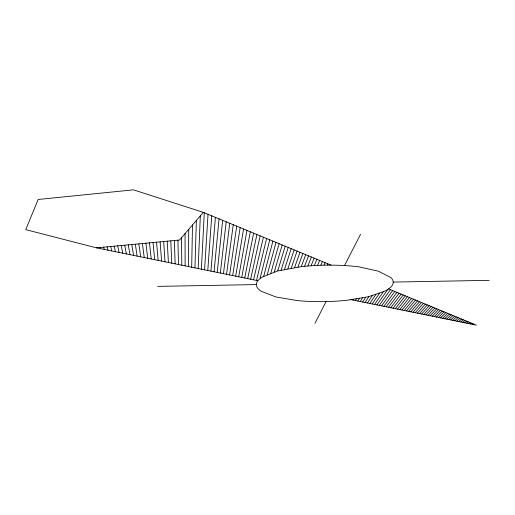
<?xml version="1.0" encoding="UTF-8"?>
<svg xmlns="http://www.w3.org/2000/svg" width="515" height="515" viewBox="0 0 515 515"><rect width="100%" height="100%" fill="white"/><g stroke="black" fill="none" stroke-linecap="round" stroke-linejoin="round"><path stroke-width="0.77" d="M188.413 266.558L188.741 229.323M191.683 267.221L192.507 224.946M194.934 267.884L196.363 220.465M198.172 268.54L200.316 215.875M201.391 269.197L204.281 212.759M204.59 269.847L208.028 214.304M207.777 270.497L211.736 215.837M210.944 271.141L215.405 217.356M214.092 271.785L219.042 218.856M217.227 272.422L222.647 220.343M220.349 273.059L226.214 221.817M223.452 273.69L229.754 223.278M226.536 274.315L233.256 224.727M229.606 274.939L236.726 226.162M232.658 275.564L240.164 227.585M235.696 276.182L243.576 228.988M238.715 276.793L246.949 230.385M241.722 277.405L250.296 231.769M244.715 278.016L253.612 233.141M247.689 278.621L256.901 234.499M250.651 279.227L260.152 235.844M253.599 279.825L263.384 237.177M256.528 280.418L266.583 238.497M260.197 277.997L269.751 239.81M263.744 276.233L272.899 241.104M267.221 274.836L276.014 242.391M270.729 273.426L279.098 243.672M274.27 272.004L282.162 244.934M277.785 270.748L285.194 246.189M281.113 270.137L288.207 247.432M284.46 269.532L291.187 248.661M287.814 268.92L294.149 249.884M291.175 268.302L297.078 251.101M294.548 267.691L299.988 252.299M297.934 267.073L302.872 253.489M301.314 266.487L305.73 254.674M304.61 266.146L308.562 255.846M307.893 265.849L311.375 257.004M311.157 265.598L314.163 258.157M314.408 265.386L316.931 259.303M317.639 265.219L319.673 260.436M320.858 265.09L322.396 261.556M324.051 265.006L325.094 262.669M327.231 264.961L327.765 263.777M314.942 323.349L326.072 301.603M344.522 265.566L360.519 234.319M352.917 300.039L353.322 299.363M355.363 300.535L356.393 298.855M357.796 301.03L359.476 298.352M360.223 301.526L362.566 297.844M362.637 302.015L365.656 297.335M365.038 302.505L368.779 296.801M367.427 302.994L372.345 295.604M369.809 303.477L375.944 294.4M372.178 303.959L379.568 293.183M374.534 304.436L383.218 291.96M376.883 304.919L387.383 290.035M379.22 305.395L390.46 289.681M381.544 305.865L392.636 290.582M383.862 306.335L394.793 291.471M386.166 306.805L396.936 292.359M388.458 307.275L399.061 293.235M390.743 307.738L401.172 294.11M393.022 308.202L403.264 294.973M395.282 308.659L405.35 295.835M397.535 309.122L407.417 296.685M399.782 309.579L409.464 297.535M402.015 310.03L411.504 298.378M404.243 310.487L413.526 299.209M406.457 310.938L415.534 300.039M408.659 311.382L417.53 300.863M410.854 311.832L419.506 301.681M203.335 212.367L179.523 240.029L96.447 247.837L25.75 229.639L38.142 199.479L133.469 189.848L203.335 212.367L331.068 265.141M413.036 312.277L421.476 302.498M415.212 312.721L423.427 303.303M417.382 313.159L425.364 304.101M419.538 313.596L427.296 304.899M421.682 314.034L429.207 305.691M423.819 314.472L431.106 306.476M425.95 314.903L432.993 307.255M428.068 315.334L434.866 308.028M430.18 315.766L436.726 308.8M432.278 316.191L438.574 309.56M434.37 316.616L440.415 310.32M436.456 317.04L442.237 311.073M438.529 317.465L444.046 311.826M440.595 317.884L445.848 312.566M442.649 318.302L447.638 313.307M444.696 318.721L449.415 314.041M446.737 319.133L451.179 314.768M448.771 319.545L452.93 315.495M450.792 319.957L454.674 316.21M452.801 320.369L456.399 316.925M454.809 320.774L458.118 317.639M456.805 321.18L459.831 318.341M458.794 321.585L461.524 319.043M460.771 321.991L463.21 319.738M462.74 322.39L464.884 320.433M464.704 322.789L466.551 321.122M466.661 323.188L468.199 321.804M468.605 323.587L469.847 322.48M470.549 323.98L471.476 323.156M472.48 324.373L473.098 323.826M157.706 286.379L256.335 284.583A66.75 17.439 -3.1 0 1 261.923 277.244L277.508 270.993L301.088 266.699A66.448 17.285 -3 0 1 329.742 265.135A80.733 20.742 -3 0 1 359.064 266.867L378.37 271.186L390.891 277.579A73.825 18.978 -3.1 0 1 392.681 284.525A65.605 16.847 -3.2 0 1 384.364 291.361L368.315 296.749L346.704 300.297A65.907 16.995 -3.3 0 1 321.444 301.661A74.694 19.409 -3.3 0 1 297.31 300.56L275.995 296.988L261.414 291.361A75.068 19.609 -3.2 0 1 256.335 284.589M393.222 282.085L489.25 280.34M96.447 247.837L257.893 280.701M350.85 299.621L476.311 325.152L388.574 288.902M100.18 247.49L100.483 248.661M103.682 247.161L104.249 249.427M107.184 246.833L107.983 250.187M110.693 246.498L111.704 250.947M114.201 246.17L115.399 251.7M117.716 245.842L119.074 252.447M121.231 245.513L122.725 253.187M124.746 245.179L126.362 253.927M128.274 244.85L129.973 254.661M131.795 244.516L133.565 255.395M135.329 244.187L137.138 256.122M138.857 243.853L140.692 256.843M142.398 243.524L144.226 257.564M145.932 243.189L147.734 258.279M149.472 242.855L151.23 258.987M153.019 242.52L154.7 259.695M156.566 242.192L158.157 260.397M160.12 241.857L161.594 261.099M163.673 241.522L165.006 261.794M167.233 241.187L168.405 262.483M170.793 240.853L171.785 263.171M174.36 240.518L175.145 263.86M177.926 240.183L178.493 264.536M181.473 237.763L181.814 265.212M185.065 233.591L185.123 265.888"/></g></svg>
